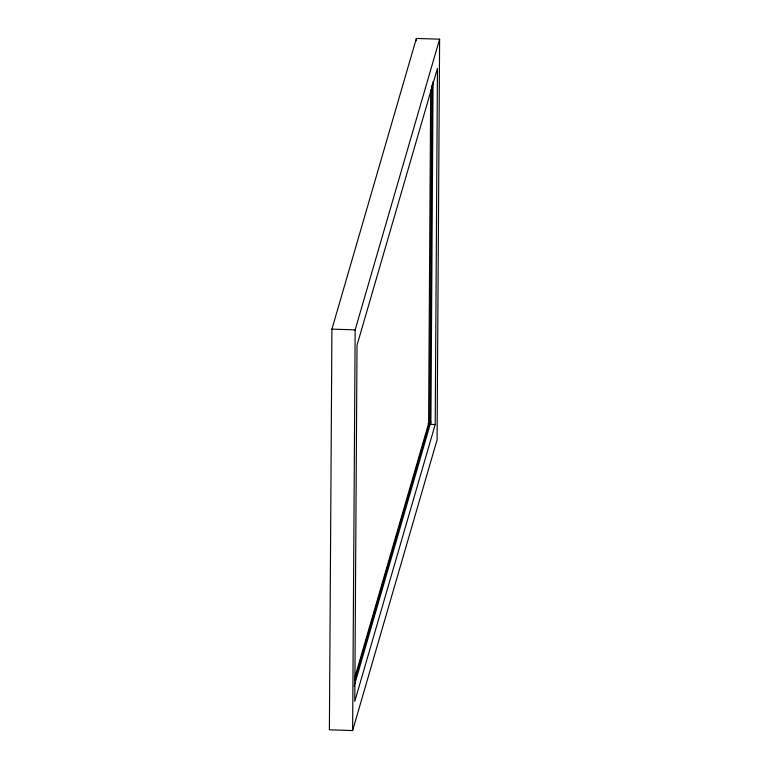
<?xml version="1.0" encoding="UTF-8"?>
<svg xmlns="http://www.w3.org/2000/svg" width="769" height="769" viewBox="0 0 769 769"><rect width="100%" height="100%" fill="white"/><g stroke="black" fill="none" stroke-linecap="round" stroke-linejoin="round"><path stroke-width="1.15" d="M331.92 329.132L329.392 729.819L352.635 730.55L437.08 439.868L439.608 39.181L416.365 38.45L331.92 329.132L355.153 329.863L439.608 39.181M352.635 730.55L355.153 329.863M416.356 40.853L416.365 38.45M430.688 89.973L428.593 423.546L355.047 676.691M354.74 680.2L429.804 421.816L431.928 85.042M354.173 686.006L430.909 421.854L433.062 81.485M435.206 424.526L437.455 68.364L357.027 345.204L354.778 701.366L435.206 424.526L430.563 424.382M430.236 424.2L431.073 423.123M428.093 423.575L429.871 422.364M429.804 421.816L430.909 421.854"/></g></svg>
